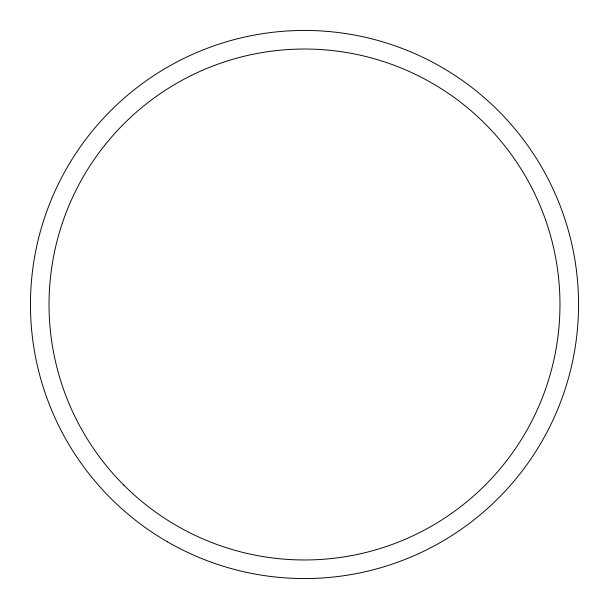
<?xml version="1.0" encoding="UTF-8"?>
<svg xmlns="http://www.w3.org/2000/svg" width="609" height="609" viewBox="0 0 609 609"><rect width="100%" height="100%" fill="white"/><g stroke="black" fill="none" stroke-linecap="round" stroke-linejoin="round"><path stroke-width="0.91" d="M167.475 541.835A274.05 274.05 0 0 0 578.55 304.5A274.05 274.05 0 0 0 167.475 67.165A274.05 274.05 0 0 0 167.475 541.835M123.855 485.145A255.476 255.476 0 0 0 551.267 370.622A255.476 255.476 0 0 0 238.378 57.733A255.476 255.476 0 0 0 123.855 485.145"/></g></svg>
